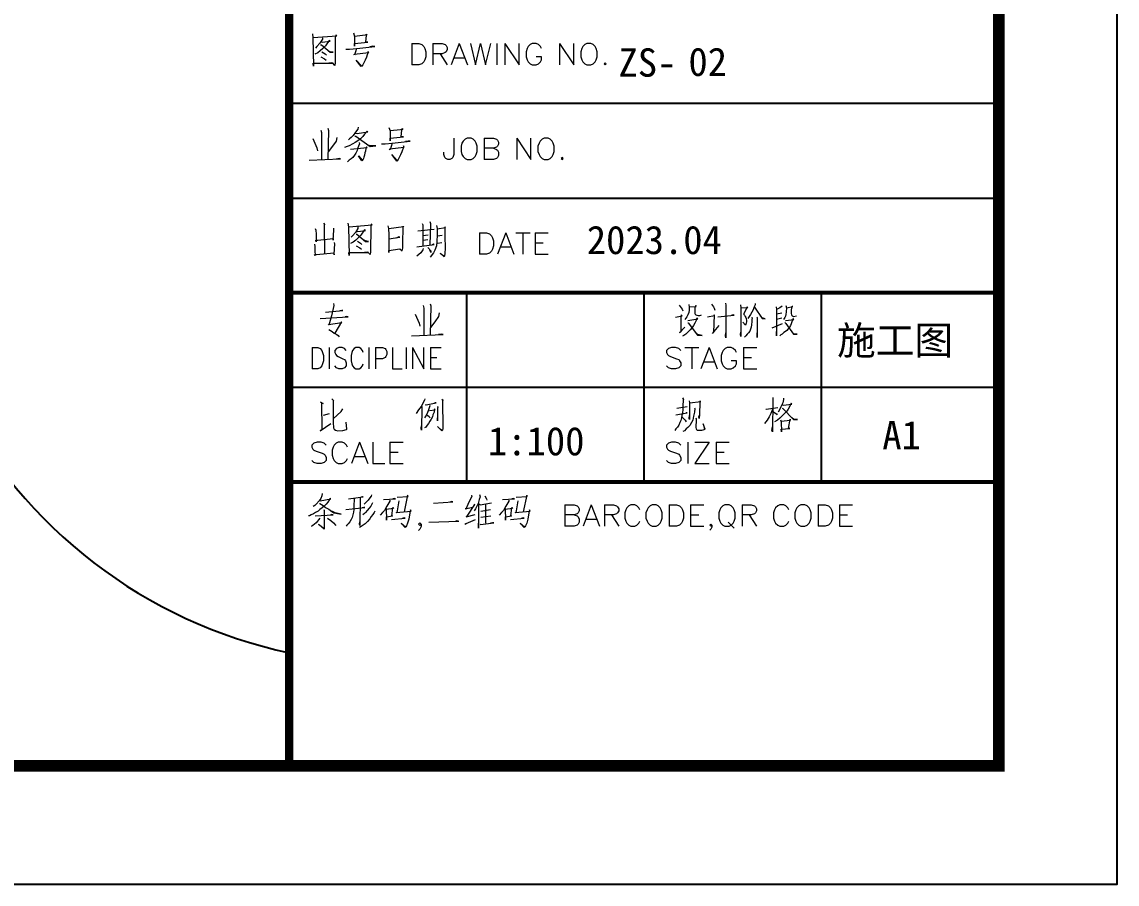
# Model space of a CAD drawing. Extents: x -809667 to 586099, y 3084146 to 3634412.
# Drawn here: x 382870.26 to 382916.57, y 3085571.55 to 3085608 of the extents above; entities that cross this region are included whole.
import ezdxf

# ---------------------------------------------------------------- set-up
doc = ezdxf.new("R2010")
doc.units = 0
doc.header["$LTSCALE"] = 0.5
doc.layers.get('0').update_dxf_attribs({"linetype": 'CONTINUOUS'})
doc.layers.add('PUB_TITLE', color=4, linetype='CONTINUOUS')
doc.layers.add('RD-侧石线', color=5, linetype='CONTINUOUS')
doc.styles.add('-宋体', font='', dxfattribs={"width": 0.6})
doc.styles.get('-宋体').set_extended_font_data('NSimSun')

# ---------------------------------------------------------------- blocks, each defined once
blk = doc.blocks.new('DE')
at = {"layer": 'PUB_TITLE'}
for p, q in [((0, 5600), (-6000, 5600)), ((-6000, 4800), (0, 4800)), ((0, 4000), (-6000, 4000)), ((-4500, 4000), (-4500, 2400)), ((-6000, 3200), (0, 3200))]:
    blk.add_line(p, q, dxfattribs=at)
for points, const_width in [([(-6000, 57400), (-6000, 0)], 70), ([(-6000, 4000), (0, 4000)], 35), ([(-6000, 2400), (0, 2400)], 35)]:
    blk.add_lwpolyline(points, dxfattribs=dict(at, const_width=const_width))
blk.add_lwpolyline([(-6000, 0), (0, 0), (0, 57400), (-6000, 57400)], close=True, dxfattribs=at)
at = {"layer": 'PUB_TITLE', "color": 140, "lineweight": 0}
for points in [[(-5803.5, 6188.9), (-5799.5, 6158.1), (-5794.6, 5915), (-5797, 5940.9), (-5629.3, 5940.9), (-5640.6, 5943.3), (-5664.9, 5940.9)], [(-5797, 6158.1), (-5598.5, 6171.9), (-5605.8, 6179.2), (-5610.7, 6158.1), (-5612.3, 5945), (-5614.7, 5921.5), (-5631.7, 5940.9)], [(-5730.6, 6120), (-5720.9, 6117.6), (-5655.2, 6124.9), (-5662.5, 6132.2), (-5692.5, 6086.8), (-5716.8, 6063.3), (-5737.9, 6044.6), (-5758.9, 6027.6), (-5782.4, 6016.3)], [(-5719.2, 6155.7), (-5719.2, 6143.5), (-5740.3, 6108.7), (-5766.2, 6080.3), (-5777.6, 6068.1)], [(-5456.7, 6195.4), (-5447.8, 6167), (-5447.8, 6084.3), (-5447.8, 6106.2), (-5334.3, 6117.6), (-5353, 6117.6), (-5348.1, 6176.7), (-5345.7, 6186.5), (-5340.8, 6179.2), (-5357.8, 6176.7), (-5447.8, 6167)], [(-5735.4, 6094.1), (-5728.2, 6094.1), (-5655.2, 6032.5), (-5629.3, 6032.5), (-5655.2, 6037.3), (-5666.6, 6042.2)], [(-5723.3, 6034.9), (-5697.4, 6018.7), (-5686, 6006.6)], [(-5520.7, 6058.4), (-5489.9, 6058.4), (-5428.3, 6063.3), (-5277.6, 6080.3), (-5293.8, 6082.7), (-5317.3, 6077.9)], [(-5430.8, 6063.3), (-5447.8, 6006.6), (-5451.8, 6016.3), (-5327, 6030.1), (-5334.3, 6039.8), (-5334.3, 6030.1), (-5348.1, 5990.3), (-5357.8, 5964.4), (-5369.2, 5943.3), (-5378.9, 5926.3), (-5386.2, 5915), (-5391, 5912.6), (-5433.2, 5966.8), (-5388.6, 5916.6)], [(-4964.8, 6106.2), (-4964.8, 5926.3)], [(-4964.8, 6106.2), (-4904.8, 6106.2), (-4878.9, 6097.3), (-4861.9, 6080.3), (-4853, 6063.3), (-4844.9, 6037.3), (-4844.9, 5994.4), (-4853, 5969.3), (-4861.9, 5952.3), (-4878.9, 5934.4), (-4904.8, 5926.3), (-4964.8, 5926.3)], [(-4784.9, 6106.2), (-4784.9, 5926.3)], [(-4784.9, 6106.2), (-4707.9, 6106.2), (-4682, 6097.3), (-4673.1, 6089.2), (-4665, 6072.2), (-4665, 6054.4), (-4673.1, 6037.3), (-4682, 6029.2), (-4707.9, 6020.3), (-4784.9, 6020.3)], [(-4724.9, 6020.3), (-4665, 5926.3)], [(-4562.1, 6106.2), (-4630.9, 5926.3)], [(-4562.1, 6106.2), (-4493.2, 5926.3)], [(-4468, 6106.2), (-4425.1, 5926.3), (-4382.2, 6106.2), (-4339.2, 5926.3), (-4296.3, 6106.2)], [(-4245.2, 6106.2), (-4245.2, 5926.3)], [(-4176.3, 6106.2), (-4176.3, 5926.3)], [(-4176.3, 6106.2), (-4056.4, 5926.3), (-4056.4, 6106.2)], [(-3868.4, 6063.3), (-3876.5, 6080.3), (-3893.5, 6097.3), (-3911.3, 6106.2), (-3945.4, 6106.2), (-3962.4, 6097.3), (-3979.4, 6080.3), (-3988.3, 6063.3), (-3996.4, 6037.3), (-3996.4, 5994.4), (-3988.3, 5969.3), (-3979.4, 5952.3), (-3962.4, 5934.4), (-3945.4, 5926.3), (-3911.3, 5926.3), (-3893.5, 5934.4), (-3876.5, 5952.3), (-3868.4, 5969.3), (-3868.4, 5994.4), (-3911.3, 5994.4)], [(-3714.4, 6106.2), (-3714.4, 5926.3)], [(-3714.4, 6106.2), (-3594.5, 5926.3), (-3594.5, 6106.2)], [(-5733, 5995.2), (-5702.2, 5978.2), (-5688.4, 5966.8)], [(-4605, 5986.3), (-4519.1, 5986.3)], [(-5733, 5374.5), (-5728.2, 5353.4), (-5728.2, 5124.1)], [(-5673.9, 5390.7), (-5669, 5372), (-5673.9, 5126.5)], [(-5417, 5400.4), (-5421, 5381.8), (-5440.5, 5355.8), (-5459.1, 5329.9), (-5475.3, 5312.9), (-5489.9, 5301.5), (-5499.6, 5291.8)], [(-5156.9, 5395.5), (-5147.9, 5367.2), (-5147.9, 5284.5), (-5147.9, 5306.4), (-5034.5, 5317.8), (-5053.1, 5317.8), (-5048.3, 5376.9), (-5045.8, 5386.6), (-5041, 5379.3), (-5058, 5376.9), (-5147.9, 5367.2)], [(-5799.5, 5304), (-5766.2, 5225.4), (-5761.4, 5199.4)], [(-5598.5, 5312.9), (-5603.4, 5282.1), (-5634.2, 5237.5), (-5671.4, 5190.5)], [(-5440.5, 5348.5), (-5425.9, 5346.1), (-5334.3, 5360.7), (-5340.8, 5364.8), (-5362.7, 5338.8), (-5378.9, 5320.2), (-5397.5, 5301.5), (-5419.4, 5284.5), (-5442.9, 5270.8), (-5461.5, 5258.6), (-5492.3, 5242.4), (-5511, 5235.1), (-5532, 5227.8)], [(-5445.3, 5322.6), (-5438, 5322.6), (-5314.9, 5235.1), (-5267.9, 5242.4), (-5314.9, 5240), (-5331.9, 5247.3)], [(-5220.9, 5258.6), (-5190.1, 5258.6), (-5128.5, 5263.5), (-4977.8, 5279.7), (-4994, 5282.1), (-5017.5, 5278)], [(-4607.4, 5306.4), (-4607.4, 5169.5), (-4616.3, 5143.5), (-4624.4, 5134.6), (-4642.3, 5126.5), (-4659.3, 5126.5), (-4676.3, 5134.6), (-4684.4, 5143.5), (-4693.3, 5169.5), (-4693.3, 5186.5)], [(-4350.5, 5306.4), (-4350.5, 5126.5)], [(-4350.5, 5306.4), (-4273.6, 5306.4), (-4247.6, 5297.5), (-4239.5, 5289.4), (-4230.6, 5271.6), (-4230.6, 5254.5), (-4239.5, 5237.5), (-4247.6, 5229.4), (-4273.6, 5220.5), (-4350.5, 5220.5)], [(-4076.6, 5306.4), (-4076.6, 5126.5)], [(-4076.6, 5306.4), (-3956.7, 5126.5), (-3956.7, 5306.4)], [(-5409.7, 5268.3), (-5407.3, 5256.2), (-5409.7, 5251.3), (-5419.4, 5223.8), (-5425.9, 5201.9), (-5438, 5178.4), (-5447.8, 5162.2), (-5461.5, 5142.7), (-5475.3, 5131.4), (-5492.3, 5119.2), (-5508.5, 5105.4)], [(-5482.6, 5214), (-5340.8, 5227.8), (-5348.1, 5232.7), (-5353, 5221.3), (-5355.4, 5197), (-5360.3, 5180.8), (-5365.1, 5162.2), (-5369.2, 5145.1), (-5371.6, 5133.8), (-5376.5, 5124.1), (-5381.3, 5116.8), (-5386.2, 5114.4), (-5414.5, 5157.3), (-5383.8, 5121.6), (-5376.5, 5126.5)], [(-5130.9, 5263.5), (-5147.9, 5206.7), (-5152, 5216.5), (-5027.2, 5230.2), (-5034.5, 5240), (-5034.5, 5230.2), (-5048.3, 5190.5), (-5058, 5164.6), (-5069.3, 5142.7), (-5079.1, 5126.5), (-5086.4, 5114.4), (-5091.2, 5112.7), (-5133.4, 5167), (-5088.8, 5116.8)], [(-4273.6, 5220.5), (-4247.6, 5211.6), (-4239.5, 5203.5), (-4230.6, 5186.5), (-4230.6, 5160.5), (-4239.5, 5143.5), (-4247.6, 5134.6), (-4273.6, 5126.5), (-4350.5, 5126.5)], [(-5831.9, 5119.2), (-5565.3, 5131.4), (-5577.4, 5133.8), (-5603.4, 5128.9)], [(-5780, 4541.4), (-5775.2, 4527.7), (-5771.1, 4494.4), (-5771.1, 4461.2), (-5772.7, 4430.4), (-5775.2, 4442.6), (-5758.9, 4445), (-5629.3, 4458.8), (-5629.3, 4445), (-5624.4, 4527.7), (-5624.4, 4546.3)], [(-5709.5, 4588.4), (-5699.8, 4574.7), (-5704.7, 4579.5), (-5702.2, 4329.1)], [(-5503.7, 4588.4), (-5499.6, 4557.6), (-5494.8, 4314.5), (-5497.2, 4340.5), (-5329.5, 4340.5), (-5340.8, 4342.9), (-5365.1, 4340.5)], [(-5497.2, 4557.6), (-5298.7, 4572.2), (-5306, 4579.5), (-5310.8, 4557.6), (-5312.4, 4345.3), (-5314.9, 4321.8), (-5331.9, 4340.5)], [(-5419.4, 4556), (-5419.4, 4543.9), (-5440.5, 4508.2), (-5466.4, 4479.8), (-5477.8, 4468.5)], [(-5166.6, 4564.9), (-5161.7, 4541.4), (-5159.3, 4489.6), (-5156.9, 4435.3), (-5156.9, 4428), (-5156.9, 4390.7), (-5156.9, 4340.5), (-5156.9, 4357.5), (-5065.3, 4371.3), (-5045.8, 4355), (-5041, 4376.1), (-5041, 4404.5), (-5039.4, 4458.8), (-5036.9, 4515.5), (-5036.9, 4562.5), (-5034.5, 4556), (-5159.3, 4539)], [(-4876.5, 4586), (-4871.6, 4572.2), (-4871.6, 4394.8)], [(-4810, 4600.6), (-4805.2, 4586), (-4812.5, 4402)], [(-4755.7, 4567.4), (-4748.4, 4541.4), (-4748.4, 4489.6), (-4750.9, 4432.8), (-4755.7, 4397.2), (-4767.9, 4359.9), (-4781.7, 4336.4), (-4807.6, 4300.8)], [(-4748.4, 4539), (-4677.9, 4551.2), (-4685.2, 4557.6), (-4685.2, 4484.7), (-4685.2, 4479.8), (-4682.8, 4373.7), (-4685.2, 4334), (-4687.7, 4309.7), (-4689.3, 4303.2), (-4724.9, 4334), (-4691.7, 4312.1)], [(-5430.8, 4520.4), (-5421, 4517.9), (-5355.4, 4525.2), (-5362.7, 4531.7), (-5393.5, 4487.1), (-5417, 4463.6), (-5438, 4445), (-5459.1, 4428), (-5482.6, 4416.6)], [(-5435.6, 4494.4), (-5428.3, 4494.4), (-5355.4, 4432.8), (-5329.5, 4432.8), (-5355.4, 4437.7), (-5366.7, 4442.6)], [(-5156.9, 4453.9), (-5065.3, 4468.5), (-5074.2, 4470.9), (-5095.3, 4461.2)], [(-4913.7, 4522.8), (-4774.4, 4536.6)], [(-4869.2, 4482.3), (-4826.2, 4489.6)], [(-4866.7, 4442.6), (-4828.7, 4449)], [(-4746, 4479.8), (-4706.3, 4487.1)], [(-4392.7, 4506.6), (-4392.7, 4326.7)], [(-4392.7, 4506.6), (-4332.7, 4506.6), (-4306.8, 4497.7), (-4289.8, 4480.7), (-4280.9, 4463.6), (-4272.8, 4437.7), (-4272.8, 4394.8), (-4280.9, 4368.8), (-4289.8, 4351.8), (-4306.8, 4334.8), (-4332.7, 4326.7), (-4392.7, 4326.7)], [(-4169.8, 4506.6), (-4237.9, 4326.7)], [(-4169.8, 4506.6), (-4101, 4326.7)], [(-4083.9, 4506.6), (-3964, 4506.6)], [(-4024, 4506.6), (-4024, 4326.7)], [(-3921.1, 4506.6), (-3921.1, 4326.7)], [(-3921.1, 4506.6), (-3810, 4506.6)], [(-5787.3, 4409.3), (-5782.4, 4390.7), (-5782.4, 4352.6), (-5780, 4314.5), (-5787.3, 4321.8), (-5768.7, 4321.8), (-5622, 4336.4), (-5619.6, 4319.4), (-5617.1, 4373.7), (-5614.7, 4409.3), (-5617.1, 4423.1)], [(-5433.2, 4394.8), (-5402.4, 4378.5), (-5388.6, 4366.4)], [(-5423.5, 4435.3), (-5397.5, 4419.1), (-5386.2, 4406.9)], [(-4921, 4388.3), (-4774.4, 4406.9), (-4781.7, 4409.3), (-4791.4, 4402)], [(-4866.7, 4373.7), (-4869.2, 4362.3), (-4887.8, 4338), (-4904.8, 4321.8), (-4921, 4309.7)], [(-4828.7, 4381), (-4802.7, 4352.6), (-4802.7, 4340.5), (-4812.5, 4362.3)], [(-4750.9, 4419.1), (-4746, 4419.1), (-4708.7, 4425.5)], [(-4212.8, 4386.7), (-4126.9, 4386.7)], [(-3921.1, 4420.7), (-3853, 4420.7)], [(-3921.1, 4326.7), (-3810, 4326.7)], [(-5626.9, 3909.4), (-5624.4, 3890.7), (-5643.1, 3803.2), (-5664.1, 3725.4), (-5669, 3730.3), (-5555.5, 3746.5), (-5558, 3753.8), (-5614.7, 3659)], [(-4867.6, 3890.7), (-4862.7, 3869.6), (-4862.7, 3640.3)], [(-4808.4, 3906.9), (-4803.5, 3888.3), (-4808.4, 3642.7)], [(-2703.1, 3894), (-2678, 3860.7), (-2673.1, 3846.1)], [(-2620.4, 3898.8), (-2618, 3876.9), (-2618, 3853.4), (-2622.1, 3832.4), (-2628.5, 3811.3), (-2637.5, 3796.7), (-2645.6, 3785.4), (-2656.1, 3773.2)], [(-2616.4, 3879.4), (-2558.8, 3884.2), (-2562.9, 3891.5), (-2569.4, 3872.1), (-2569.4, 3855.9), (-2569.4, 3842.1), (-2569.4, 3825.1), (-2567, 3817.8), (-2562.9, 3811.3), (-2554, 3808.9), (-2543.5, 3806.4), (-2528.9, 3806.4), (-2520.8, 3808.9), (-2514.3, 3813.7)], [(-2430.8, 3902.9), (-2413.8, 3879.4), (-2405.7, 3868), (-2401.6, 3853.4)], [(-2310.1, 3910.2), (-2307.6, 3894), (-2307.6, 3617.6), (-2310.1, 3636.3), (-2307.6, 3659.8)], [(-2184.5, 3896.4), (-2180.4, 3870.5), (-2180.4, 3629), (-2184.5, 3646), (-2182.8, 3667.1)], [(-2061.3, 3907.7), (-2061.3, 3896.4), (-2067.8, 3879.4), (-2078.3, 3855.9), (-2088.8, 3834.8), (-2099.4, 3816.2), (-2110.7, 3799.1), (-2122.9, 3782.9)], [(-1800.4, 3891.5), (-1796.3, 3870.5), (-1797.9, 3837.2), (-1800.4, 3816.2), (-1804.4, 3801.6), (-1808.5, 3789.4), (-1814.9, 3782.9), (-1821.4, 3773.2)], [(-5737.9, 3782.1), (-5501.3, 3795.9), (-5513.4, 3798.3), (-5527.2, 3795.9)], [(-5694.9, 3834), (-5546.6, 3850.2), (-5555.5, 3850.2), (-5572.6, 3846.1)], [(-4934, 3819.4), (-4900.8, 3741.6), (-4895.9, 3715.7)], [(-4733, 3829.1), (-4737.9, 3798.3), (-4768.7, 3753.8), (-4806, 3706.8)], [(-2734.7, 3794.3), (-2678, 3804), (-2686.1, 3813.7), (-2688.5, 3794.3), (-2690.1, 3669.5), (-2700.7, 3659.8), (-2656.1, 3709.2)], [(-2463.2, 3796.7), (-2403.3, 3806.4), (-2408.1, 3811.3), (-2412.2, 3664.6), (-2420.3, 3654.9), (-2363.6, 3721.3)], [(-2375.7, 3796.7), (-2237.9, 3808.9), (-2246.1, 3811.3), (-2263.1, 3806.4)], [(-2178, 3870.5), (-2121.3, 3874.5), (-2127.7, 3879.4), (-2155.3, 3820.2), (-2155.3, 3816.2), (-2150.4, 3808.9), (-2144.8, 3799.1), (-2139.9, 3789.4), (-2135.8, 3780.5), (-2133.4, 3765.9), (-2133.4, 3754.6), (-2135.8, 3742.4), (-2138.3, 3732.7), (-2142.3, 3726.2), (-2165.8, 3749.7)], [(-2066.2, 3876.9), (-2002.1, 3782.9), (-1976.2, 3778.1), (-2002.1, 3787.8), (-2016.7, 3804)], [(-1883, 3879.4), (-1880.6, 3858.3), (-1880.6, 3633.8), (-1880.6, 3652.5), (-1880.6, 3671.9)], [(-1832, 3886.7), (-1853, 3870.5), (-1879, 3858.3)], [(-1879, 3820.2), (-1834.4, 3829.9)], [(-1796.3, 3872.1), (-1742.8, 3881.8), (-1746.9, 3884.2), (-1753.4, 3870.5), (-1755.8, 3851), (-1755.8, 3825.1), (-1753.4, 3813.7), (-1750.9, 3806.4), (-1745.3, 3804), (-1736.3, 3799.1), (-1711.2, 3804)], [(-2628.5, 3765.9), (-2545.9, 3778.1), (-2552.4, 3785.4), (-2560.5, 3765.9), (-2571, 3742.4), (-2582.3, 3723.8), (-2592.9, 3706.8), (-2609.9, 3685.7), (-2628.5, 3667.1), (-2648, 3650), (-2662.6, 3638.7), (-2675.5, 3631.4)], [(-2631, 3744.8), (-2626.9, 3744.8), (-2548.3, 3641.1), (-2507.8, 3638.7), (-2548.3, 3646), (-2558.8, 3654.9)], [(-2088.8, 3794.3), (-2084.8, 3780.5), (-2088.8, 3775.6), (-2088.8, 3757), (-2091.3, 3728.6), (-2095.3, 3709.2), (-2099.4, 3690.6), (-2105.9, 3674.3), (-2116.4, 3659.8), (-2127.7, 3648.4), (-2138.3, 3636.3), (-2150.4, 3624.1)], [(-2046.7, 3796.7), (-2042.7, 3789.4), (-2044.3, 3787.8), (-2042.7, 3620.1), (-2044.3, 3638.7), (-2042.7, 3659.8)], [(-1917, 3702.7), (-1829.5, 3740)], [(-1834.4, 3785.4), (-1879, 3773.2)], [(-1804.4, 3765.9), (-1802, 3765.9), (-1734.7, 3773.2), (-1738.8, 3780.5), (-1749.3, 3754.6), (-1755.8, 3737.6), (-1762.3, 3723.8), (-1770.4, 3709.2), (-1780.9, 3695.4), (-1793.9, 3680.8), (-1804.4, 3671.9), (-1817.4, 3662.2), (-1832, 3650), (-1842.5, 3643.6), (-1853, 3636.3)], [(-1808.5, 3747.3), (-1802, 3740), (-1736.3, 3650), (-1704.7, 3650), (-1734.7, 3652.5), (-1745.3, 3662.2)], [(-5666.6, 3689.7), (-5638.2, 3671.1), (-5619.6, 3659), (-5598.5, 3647.6), (-5586.3, 3637.9), (-5579, 3625.7)], [(-4966.4, 3635.5), (-4699.8, 3647.6), (-4712, 3650), (-4737.9, 3645.2)], [(-5806.8, 3536.6), (-5806.8, 3356.7)], [(-5806.8, 3536.6), (-5758.1, 3536.6), (-5737.9, 3527.7), (-5724.1, 3510.7), (-5717.6, 3493.6), (-5710.3, 3467.7), (-5710.3, 3424.8), (-5717.6, 3398.8), (-5724.1, 3381.8), (-5737.9, 3364.8), (-5758.1, 3356.7), (-5806.8, 3356.7)], [(-5662.5, 3536.6), (-5662.5, 3356.7)], [(-5518.3, 3510.7), (-5532, 3527.7), (-5553.1, 3536.6), (-5580.7, 3536.6), (-5600.9, 3527.7), (-5614.7, 3510.7), (-5614.7, 3493.6), (-5607.4, 3476.6), (-5600.9, 3467.7), (-5587.2, 3459.6), (-5545.8, 3441.8), (-5532, 3433.7), (-5525.6, 3424.8), (-5518.3, 3407.7), (-5518.3, 3381.8), (-5532, 3364.8), (-5553.1, 3356.7), (-5580.7, 3356.7), (-5600.9, 3364.8), (-5614.7, 3381.8)], [(-5374.8, 3493.6), (-5381.3, 3510.7), (-5395.1, 3527.7), (-5408.9, 3536.6), (-5436.4, 3536.6), (-5450.2, 3527.7), (-5464, 3510.7), (-5470.5, 3493.6), (-5477.8, 3467.7), (-5477.8, 3424.8), (-5470.5, 3398.8), (-5464, 3381.8), (-5450.2, 3364.8), (-5436.4, 3356.7), (-5408.9, 3356.7), (-5395.1, 3364.8), (-5381.3, 3381.8), (-5374.8, 3398.8)], [(-5327, 3536.6), (-5327, 3356.7)], [(-5271.9, 3536.6), (-5271.9, 3356.7)], [(-5271.9, 3536.6), (-5210.3, 3536.6), (-5190.1, 3527.7), (-5182.8, 3519.6), (-5176.3, 3501.7), (-5176.3, 3476.6), (-5182.8, 3459.6), (-5190.1, 3450.7), (-5210.3, 3441.8), (-5271.9, 3441.8)], [(-5127.7, 3536.6), (-5127.7, 3356.7), (-5045.8, 3356.7)], [(-5011.8, 3536.6), (-5011.8, 3356.7)], [(-4956.7, 3536.6), (-4956.7, 3356.7)], [(-4956.7, 3536.6), (-4861.1, 3356.7), (-4861.1, 3536.6)], [(-4806, 3536.6), (-4806, 3356.7)], [(-4806, 3536.6), (-4716.8, 3536.6)], [(-2690.1, 3510.7), (-2707.1, 3527.7), (-2733.1, 3536.6), (-2767.1, 3536.6), (-2793, 3527.7), (-2810.1, 3510.7), (-2810.1, 3493.6), (-2802, 3476.6), (-2793, 3467.7), (-2776, 3459.6), (-2725, 3441.8), (-2707.1, 3433.7), (-2699, 3424.8), (-2690.1, 3407.7), (-2690.1, 3381.8), (-2707.1, 3364.8), (-2733.1, 3356.7), (-2767.1, 3356.7), (-2793, 3364.8), (-2810.1, 3381.8)], [(-2656.1, 3536.6), (-2536.2, 3536.6)], [(-2596.1, 3536.6), (-2596.1, 3356.7)], [(-2450.3, 3536.6), (-2519.1, 3356.7)], [(-2450.3, 3536.6), (-2382.2, 3356.7)], [(-2219.3, 3493.6), (-2227.4, 3510.7), (-2245.2, 3527.7), (-2262.3, 3536.6), (-2296.3, 3536.6), (-2313.3, 3527.7), (-2330.3, 3510.7), (-2339.2, 3493.6), (-2347.3, 3467.7), (-2347.3, 3424.8), (-2339.2, 3398.8), (-2330.3, 3381.8), (-2313.3, 3364.8), (-2296.3, 3356.7), (-2262.3, 3356.7), (-2245.2, 3364.8), (-2227.4, 3381.8), (-2219.3, 3398.8), (-2219.3, 3424.8), (-2262.3, 3424.8)], [(-2159.3, 3536.6), (-2159.3, 3356.7)], [(-2159.3, 3536.6), (-2047.5, 3536.6)], [(-4806, 3450.7), (-4750.9, 3450.7)], [(-2159.3, 3450.7), (-2090.5, 3450.7)], [(-4806, 3356.7), (-4716.8, 3356.7)], [(-2493.2, 3416.7), (-2407.3, 3416.7)], [(-2159.3, 3356.7), (-2047.5, 3356.7)], [(-5737.9, 3076.3), (-5713.6, 3062.5), (-5728.2, 3067.4), (-5723.3, 2840.5), (-5737.9, 2830.8), (-5647.9, 2894.8)], [(-5640.6, 3102.2), (-5622, 3086), (-5629.3, 3090.9), (-5629.3, 3041.5), (-5629.3, 2991.2), (-5629.3, 2946.6), (-5629.3, 2913.4), (-5629.3, 2911), (-5629.3, 2902.1), (-5626.9, 2856.7), (-5619.6, 2845.4), (-5609.8, 2838.1), (-5588.8, 2833.2), (-5546.6, 2835.6), (-5515.8, 2842.9), (-5513.4, 2845.4), (-5518.3, 2906.1)], [(-4853.8, 3102.2), (-4855.4, 3090.9), (-4883.8, 3039), (-4908.1, 3008.2), (-4926.7, 2979.9)], [(-4851.3, 3055.2), (-4846.5, 3052.8), (-4841.6, 3052.8), (-4759, 3067.4), (-4766.3, 3067.4), (-4777.6, 3062.5)], [(-4709.5, 3099.8), (-4699.8, 3090.9), (-4704.7, 3088.5), (-4702.2, 2854.3), (-4702.2, 2851.8), (-4704.7, 2838.1), (-4709.5, 2833.2), (-4746.8, 2868.9), (-4709.5, 2835.6), (-4704.7, 2845.4)], [(-2675.5, 3112), (-2666.6, 3097.4), (-2669.1, 3090.9), (-2671.5, 3043.1), (-2673.1, 3010.7), (-2675.5, 2986.4), (-2680.4, 2962.9), (-2682.8, 2941.8), (-2690.1, 2920.7), (-2697.4, 2902.1), (-2706.3, 2880.2), (-2716.1, 2864), (-2729.8, 2849.4), (-2739.6, 2835.6)], [(-2617.2, 3086), (-2614.8, 3069), (-2614.8, 2951.5), (-2614.8, 2928), (-2617.2, 2936.9), (-2614.8, 2960.4)], [(-2612.3, 3067.4), (-2520, 3078.7), (-2527.2, 3083.6), (-2527.2, 3071.4), (-2532.1, 2972.6), (-2534.5, 2936.9), (-2536.2, 2949.1), (-2534.5, 2960.4)], [(-1912.2, 3114.4), (-1909.8, 3099.8), (-1914.6, 2823.5), (-1919.5, 2835.6), (-1914.6, 2866.4)], [(-1829.5, 3052.8), (-1822.2, 3047.9), (-1751.7, 3057.7), (-1756.6, 3065), (-1767.9, 3041.5), (-1780.1, 3014.7), (-1793.9, 2998.5), (-1806, 2984.7), (-1819.8, 2970.1), (-1839.3, 2951.5), (-1853, 2939.4), (-1871.7, 2923.1), (-1896, 2908.6)], [(-1819.8, 3109.5), (-1819.8, 3095.8), (-1827.1, 3067.4), (-1843.3, 3034.2), (-1855.5, 3008.2), (-1865.2, 2991.2)], [(-5711.1, 2965.3), (-5659.3, 2979.9)], [(-5629.3, 2934.5), (-5560.4, 2996.1), (-5548.3, 3017.1)], [(-4879.7, 3039), (-4882.1, 2838.1), (-4883.8, 2851.8), (-4883.8, 2854.3), (-4882.1, 2875.3)], [(-4813.3, 3047.9), (-4810.8, 3043.1), (-4823, 3010.7), (-4834.3, 2979.9), (-4846.5, 2958.8), (-4855.4, 2941.8)], [(-4813.3, 3003.4), (-4766.3, 3010.7), (-4771.1, 3017.1), (-4775.2, 2991.2), (-4784.9, 2967.7), (-4789.8, 2949.1), (-4799.5, 2930.4), (-4810.8, 2913.4), (-4823, 2894.8), (-4834.3, 2880.2), (-4846.5, 2864), (-4855.4, 2856.7)], [(-4836.8, 2967.7), (-4815.7, 2953.9), (-4810.8, 2941.8)], [(-4745.2, 3036.6), (-4740.3, 3031.7), (-4745.2, 3029.3), (-4745.2, 2915.9), (-4746.8, 2928), (-4745.2, 2941.8)], [(-2729.8, 2967.7), (-2635.8, 2984.7), (-2643.1, 2984.7), (-2644.7, 2982.3)], [(-2723.4, 3024.4), (-2635.8, 3039)], [(-2574.2, 3026.9), (-2569.4, 3019.6), (-2574.2, 2991.2), (-2581.5, 2956.4), (-2588.8, 2923.1), (-2597.7, 2902.1), (-2612.3, 2877.8), (-2628.5, 2859.1), (-2643.1, 2847.8), (-2659.3, 2833.2), (-2671.5, 2825.9)], [(-1912.2, 3019.6), (-1928.4, 2979.9), (-1943, 2951.5), (-1959.2, 2923.1), (-1980.3, 2894.8)], [(-1971.3, 3014.7), (-1966.5, 3014.7), (-1867.6, 3029.3)], [(-1912.2, 2996.1), (-1879, 2975), (-1874.1, 2967.7)], [(-1832, 3024.4), (-1827.1, 3022), (-1737.1, 2928), (-1702.3, 2928), (-1737.1, 2930.4), (-1749.3, 2941.8)], [(-2680.4, 2949.1), (-2652, 2923.1), (-2643.1, 2908.6)], [(-2562.9, 2941.8), (-2558, 2932.1), (-2560.5, 2925.6), (-2562.9, 2859.1), (-2560.5, 2849.4), (-2555.6, 2842.9), (-2550.7, 2838.1), (-2541, 2838.1), (-2510.2, 2838.1), (-2498.9, 2840.5), (-2484.3, 2845.4), (-2498.9, 2889.9), (-2489.2, 2842.9)], [(-1845.7, 2925.6), (-1841.7, 2908.6), (-1836.8, 2823.5), (-1839.3, 2845.4), (-1767.9, 2851.8), (-1777.7, 2851.8), (-1765.5, 2930.4), (-1763.1, 2920.7), (-1841.7, 2911)], [(-5688.4, 2710.8), (-5705.5, 2727.9), (-5731.4, 2736.8), (-5765.4, 2736.8), (-5791.4, 2727.9), (-5808.4, 2710.8), (-5808.4, 2693.8), (-5799.5, 2676.8), (-5791.4, 2667.9), (-5773.5, 2659), (-5722.5, 2642), (-5705.5, 2633.9), (-5696.6, 2624.9), (-5688.4, 2607.9), (-5688.4, 2582), (-5705.5, 2565), (-5731.4, 2556.1), (-5765.4, 2556.1), (-5791.4, 2565), (-5808.4, 2582)], [(-5508.5, 2693.8), (-5516.7, 2710.8), (-5533.7, 2727.9), (-5551.5, 2736.8), (-5585.5, 2736.8), (-5602.5, 2727.9), (-5619.6, 2710.8), (-5628.5, 2693.8), (-5636.6, 2667.9), (-5636.6, 2624.9), (-5628.5, 2599), (-5619.6, 2582), (-5602.5, 2565), (-5585.5, 2556.1), (-5551.5, 2556.1), (-5533.7, 2565), (-5516.7, 2582), (-5508.5, 2599)], [(-5405.6, 2736.8), (-5473.7, 2556.1)], [(-5405.6, 2736.8), (-5336.8, 2556.1)], [(-5294.6, 2736.8), (-5294.6, 2556.1), (-5191.7, 2556.1)], [(-5148.7, 2736.8), (-5148.7, 2556.1)], [(-5148.7, 2736.8), (-5036.9, 2736.8)], [(-2690.1, 2710.8), (-2707.1, 2727.9), (-2733.1, 2736.8), (-2767.1, 2736.8), (-2793, 2727.9), (-2810.1, 2710.8), (-2810.1, 2693.8), (-2802, 2676.8), (-2793, 2667.9), (-2776, 2659), (-2725, 2642), (-2707.1, 2633.9), (-2699, 2624.9), (-2690.1, 2607.9), (-2690.1, 2582), (-2707.1, 2565), (-2733.1, 2556.1), (-2767.1, 2556.1), (-2793, 2565), (-2810.1, 2582)], [(-2630.2, 2736.8), (-2630.2, 2556.1)], [(-2450.3, 2736.8), (-2570.2, 2556.1)], [(-2570.2, 2736.8), (-2450.3, 2736.8)], [(-2390.3, 2736.8), (-2390.3, 2556.1)], [(-2390.3, 2736.8), (-2279.3, 2736.8)], [(-5448.6, 2616), (-5362.7, 2616)], [(-5148.7, 2650.9), (-5079.9, 2650.9)], [(-2390.3, 2650.9), (-2322.2, 2650.9)], [(-5148.7, 2556.1), (-5036.9, 2556.1)], [(-2570.2, 2556.1), (-2450.3, 2556.1)], [(-2390.3, 2556.1), (-2279.3, 2556.1)], [(-5737.9, 2239.2), (-5647.9, 2256.2), (-5655.2, 2260.3), (-5660.1, 2251.4), (-5673.9, 2227.9), (-5688.4, 2210.8), (-5704.7, 2194.6), (-5720.9, 2180.1), (-5740.3, 2166.3), (-5756.5, 2154.1), (-5777.6, 2140.3), (-5794.6, 2130.6), (-5815.7, 2120.9), (-5829.4, 2114.4), (-5836.7, 2112)], [(-5720.9, 2300.8), (-5723.3, 2283.8), (-5733, 2260.3), (-5746.8, 2241.6), (-5771.1, 2213.3), (-5784.9, 2201.1), (-5797, 2192.2)], [(-5451.8, 2260.3), (-5454.3, 2192.2), (-5454.3, 2166.3), (-5456.7, 2145.2), (-5461.5, 2120.9), (-5468.8, 2099.8), (-5477.8, 2081.2), (-5487.5, 2062.5), (-5502.1, 2045.5), (-5513.4, 2034.2), (-5518.3, 2026.9)], [(-5499.6, 2257.8), (-5374, 2274.9), (-5381.3, 2274.9), (-5395.1, 2270)], [(-5400, 2267.6), (-5402.4, 2031.8), (-5404.8, 2043.1), (-5402.4, 2062.5)], [(-5296.2, 2223), (-5301.1, 2210.8), (-5310.8, 2194.6), (-5324.6, 2177.6), (-5340.8, 2159), (-5355.4, 2142.8), (-5365.1, 2133), (-5378.9, 2120.9)], [(-5303.5, 2291.1), (-5306, 2279.7), (-5317.3, 2265.1), (-5331.9, 2246.5), (-5345.7, 2231.9), (-5357.8, 2220.6), (-5366.7, 2210.8)], [(-5149.6, 2246.5), (-5149.6, 2236.8), (-5173.9, 2194.6), (-5194.9, 2159), (-5211.1, 2140.3), (-5230.6, 2118.5)], [(-5203.9, 2251.4), (-5102.6, 2257.8), (-5109.9, 2260.3), (-5123.6, 2256.2)], [(-5074.2, 2239.2), (-5091.2, 2137.9), (-5095.3, 2142.8), (-4970.5, 2154.1), (-4975.3, 2163.8), (-4980.2, 2137.9), (-4989.1, 2086), (-4998.8, 2050.4), (-5008.6, 2029.3), (-5015, 2019.6), (-5019.9, 2014.7), (-5053.1, 2052.8), (-5017.5, 2019.6)], [(-5086.4, 2270), (-4994, 2277.3), (-4998.8, 2288.6), (-5027.2, 2146.8)], [(-4780.8, 2220.6), (-4615.5, 2231.9), (-4627.7, 2234.3), (-4641.5, 2229.5)], [(-4459.9, 2288.6), (-4457.5, 2277.3), (-4483.4, 2223), (-4504.5, 2175.2), (-4511.8, 2172.8), (-4447.8, 2187.3)], [(-4391.1, 2293.5), (-4384.6, 2274.9), (-4393.5, 2251.4), (-4403.2, 2218.1), (-4414.6, 2194.6), (-4424.3, 2172.8), (-4436.4, 2156.6)], [(-4391.1, 2210.8), (-4384.6, 2206), (-4289.8, 2223)], [(-4346.5, 2283.8), (-4332.7, 2257.8), (-4330.3, 2246.5)], [(-4143.1, 2246.5), (-4143.1, 2236.8), (-4167.4, 2194.6), (-4188.5, 2159), (-4204.7, 2140.3), (-4224.1, 2118.5)], [(-4197.4, 2251.4), (-4096.1, 2257.8), (-4103.4, 2260.3), (-4117.2, 2256.2)], [(-4067.7, 2239.2), (-4084.8, 2137.9), (-4088.8, 2142.8), (-3964, 2154.1), (-3968.9, 2163.8), (-3973.7, 2137.9), (-3982.6, 2086), (-3992.4, 2050.4), (-4002.1, 2029.3), (-4008.6, 2019.6), (-4013.4, 2014.7), (-4046.7, 2052.8), (-4011, 2019.6)], [(-4079.9, 2270), (-3987.5, 2277.3), (-3992.4, 2288.6), (-4020.7, 2146.8)], [(-5704.7, 2159), (-5704.7, 2001), (-5751.7, 2043.1), (-5704.7, 2007.4)], [(-5745.2, 2218.1), (-5740.3, 2218.1), (-5714.4, 2201.1), (-5692.5, 2184.9), (-5666.6, 2168.7), (-5640.6, 2149.3), (-5622, 2137.9), (-5560.4, 2128.2), (-5610.7, 2137.9), (-5640.6, 2151.7)], [(-5707.1, 2166.3), (-5704.7, 2159)], [(-5520.7, 2166.3), (-5360.3, 2182.5), (-5369.2, 2184.9), (-5383.8, 2180.1)], [(-5277.6, 2151.7), (-5282.5, 2142.8), (-5293.8, 2123.3), (-5306, 2107.1), (-5319.7, 2088.5), (-5339.2, 2066.6), (-5357.8, 2045.5), (-5374, 2034.2), (-5391, 2022), (-5404.8, 2014.7)], [(-5180.4, 2175.2), (-5177.9, 2076.3), (-5177.9, 2104.7), (-5126.1, 2112), (-5133.4, 2109.5), (-5123.6, 2182.5), (-5119.6, 2175.2), (-5180.4, 2166.3)], [(-4436.4, 2215.7), (-4434, 2208.4), (-4499.7, 2109.5), (-4504.5, 2104.7), (-4429.2, 2125.8)], [(-4400.8, 2220.6), (-4398.4, 2048), (-4398.4, 2009.9), (-4400.8, 2026.9), (-4398.4, 2052.8)], [(-4379.7, 2154.1), (-4297.1, 2166.3)], [(-4341.6, 2208.4), (-4341.6, 2050.4)], [(-4173.9, 2175.2), (-4171.5, 2076.3), (-4171.5, 2104.7), (-4119.6, 2112), (-4126.9, 2109.5), (-4117.2, 2182.5), (-4113.1, 2175.2), (-4173.9, 2166.3)], [(-3669, 2206.8), (-3669, 2026.1)], [(-3669, 2206.8), (-3592.1, 2206.8), (-3566.1, 2197.9), (-3557.2, 2189), (-3549.1, 2171.9), (-3549.1, 2154.9), (-3557.2, 2137.9), (-3566.1, 2129), (-3592.1, 2120.9), (-3669, 2120.9)], [(-3446.2, 2206.8), (-3514.3, 2026.1)], [(-3446.2, 2206.8), (-3377.3, 2026.1)], [(-3334.4, 2206.8), (-3334.4, 2026.1)], [(-3334.4, 2206.8), (-3257.4, 2206.8), (-3232.3, 2197.9), (-3223.3, 2189), (-3214.4, 2171.9), (-3214.4, 2154.9), (-3223.3, 2137.9), (-3232.3, 2129), (-3257.4, 2120.9), (-3334.4, 2120.9)], [(-3034.5, 2163.8), (-3043.4, 2180.9), (-3060.5, 2197.9), (-3077.5, 2206.8), (-3112.3, 2206.8), (-3129.3, 2197.9), (-3146.4, 2180.9), (-3154.5, 2163.8), (-3163.4, 2137.9), (-3163.4, 2095), (-3154.5, 2069), (-3146.4, 2052), (-3129.3, 2035), (-3112.3, 2026.1), (-3077.5, 2026.1), (-3060.5, 2035), (-3043.4, 2052), (-3034.5, 2069)], [(-2786.6, 2206.8), (-2786.6, 2026.1)], [(-2786.6, 2206.8), (-2726.6, 2206.8), (-2700.7, 2197.9), (-2683.6, 2180.9), (-2675.5, 2163.8), (-2666.6, 2137.9), (-2666.6, 2095), (-2675.5, 2069), (-2683.6, 2052), (-2700.7, 2035), (-2726.6, 2026.1), (-2786.6, 2026.1)], [(-2606.7, 2206.8), (-2606.7, 2026.1)], [(-2606.7, 2206.8), (-2495.6, 2206.8)], [(-2169.9, 2206.8), (-2169.9, 2026.1)], [(-2169.9, 2206.8), (-2092.9, 2206.8), (-2067, 2197.9), (-2058, 2189), (-2049.9, 2171.9), (-2049.9, 2154.9), (-2058, 2137.9), (-2067, 2129), (-2092.9, 2120.9), (-2169.9, 2120.9)], [(-1776, 2163.8), (-1784.1, 2180.9), (-1801.2, 2197.9), (-1819, 2206.8), (-1853, 2206.8), (-1870, 2197.9), (-1887.1, 2180.9), (-1896, 2163.8), (-1904.1, 2137.9), (-1904.1, 2095), (-1896, 2069), (-1887.1, 2052), (-1870, 2035), (-1853, 2026.1), (-1819, 2026.1), (-1801.2, 2035), (-1784.1, 2052), (-1776, 2069)], [(-1527.3, 2206.8), (-1527.3, 2026.1)], [(-1527.3, 2206.8), (-1467.3, 2206.8), (-1441.4, 2197.9), (-1424.3, 2180.9), (-1416.2, 2163.8), (-1407.3, 2137.9), (-1407.3, 2095), (-1416.2, 2069), (-1424.3, 2052), (-1441.4, 2035), (-1467.3, 2026.1), (-1527.3, 2026.1)], [(-1347.4, 2206.8), (-1347.4, 2026.1)], [(-1347.4, 2206.8), (-1236.3, 2206.8)], [(-5742.7, 2092.5), (-5772.7, 2055.3), (-5787.3, 2043.1), (-5799.5, 2031.8), (-5808.4, 2026.9), (-5815.7, 2024.5)], [(-5780, 2112), (-5629.3, 2120.9), (-5640.6, 2123.3), (-5655.2, 2118.5)], [(-5676.3, 2095), (-5647.9, 2073.9), (-5626.9, 2055.3), (-5605.8, 2031.8)], [(-5135.8, 2081.2), (-5019.9, 2095), (-5027.2, 2097.4), (-5045.8, 2090.1)], [(-4885.4, 2043.9), (-4895.9, 2032.6), (-4906.5, 2043.9), (-4895.9, 2054.4), (-4885.4, 2043.9), (-4885.4, 2022), (-4895.9, 2001), (-4906.5, 1989.6)], [(-4818.9, 2060.1), (-4566.1, 2069)], [(-4594.5, 2069), (-4579.9, 2073.9), (-4568.5, 2069)], [(-4516.7, 2048), (-4506.9, 2043.1), (-4504.5, 2048), (-4424.3, 2083.6)], [(-4387, 2043.1), (-4382.2, 2040.7), (-4315.7, 2048), (-4271.1, 2055.3), (-4282.5, 2055.3), (-4299.5, 2050.4)], [(-4294.6, 2109.5), (-4379.7, 2099.8)], [(-4129.3, 2081.2), (-4013.4, 2095), (-4020.7, 2097.4), (-4039.4, 2090.1)], [(-3592.1, 2120.9), (-3566.1, 2112), (-3557.2, 2103.9), (-3549.1, 2086), (-3549.1, 2060.9), (-3557.2, 2043.9), (-3566.1, 2035), (-3592.1, 2026.1), (-3669, 2026.1)], [(-3489.1, 2086), (-3403.2, 2086)], [(-3274.4, 2120.9), (-3214.4, 2026.1)], [(-2606.7, 2120.9), (-2537.8, 2120.9)], [(-2426.8, 2035), (-2435.7, 2026.1), (-2443.8, 2035), (-2435.7, 2043.9), (-2426.8, 2035), (-2426.8, 2018), (-2435.7, 2001), (-2443.8, 1992)], [(-2289.8, 2060.9), (-2237.9, 2009.1)], [(-2109.9, 2120.9), (-2049.9, 2026.1)], [(-1347.4, 2120.9), (-1279.3, 2120.9)], [(-2606.7, 2026.1), (-2495.6, 2026.1)], [(-1347.4, 2026.1), (-1236.3, 2026.1)]]:
    blk.add_lwpolyline(points, dxfattribs=at)
for points in [[(-3482.7, 6106.2), (-3499.7, 6097.3), (-3516.7, 6080.3), (-3525.6, 6063.3), (-3534.5, 6037.3), (-3534.5, 5994.4), (-3525.6, 5969.3), (-3516.7, 5952.3), (-3499.7, 5934.4), (-3482.7, 5926.3), (-3448.6, 5926.3), (-3431.6, 5934.4), (-3414.6, 5952.3), (-3405.7, 5969.3), (-3396.8, 5994.4), (-3396.8, 6037.3), (-3405.7, 6063.3), (-3414.6, 6080.3), (-3431.6, 6097.3), (-3448.6, 6106.2), (-3482.7, 6106.2)], [(-3328.7, 5943.3), (-3336.8, 5934.4), (-3328.7, 5926.3), (-3319.8, 5934.4), (-3328.7, 5943.3)], [(-4496.4, 5306.4), (-4513.4, 5297.5), (-4530.4, 5280.5), (-4539.4, 5263.5), (-4547.5, 5237.5), (-4547.5, 5194.6), (-4539.4, 5169.5), (-4530.4, 5151.6), (-4513.4, 5134.6), (-4496.4, 5126.5), (-4462.4, 5126.5), (-4444.5, 5134.6), (-4427.5, 5151.6), (-4419.4, 5169.5), (-4410.5, 5194.6), (-4410.5, 5237.5), (-4419.4, 5263.5), (-4427.5, 5280.5), (-4444.5, 5297.5), (-4462.4, 5306.4), (-4496.4, 5306.4)], [(-3845.7, 5306.4), (-3862.7, 5297.5), (-3879.7, 5280.5), (-3887.8, 5263.5), (-3896.7, 5237.5), (-3896.7, 5194.6), (-3887.8, 5169.5), (-3879.7, 5151.6), (-3862.7, 5134.6), (-3845.7, 5126.5), (-3810.9, 5126.5), (-3793.8, 5134.6), (-3776.8, 5151.6), (-3767.9, 5169.5), (-3759.8, 5194.6), (-3759.8, 5237.5), (-3767.9, 5263.5), (-3776.8, 5280.5), (-3793.8, 5297.5), (-3810.9, 5306.4), (-3845.7, 5306.4)], [(-3690.9, 5143.5), (-3699.8, 5134.6), (-3690.9, 5126.5), (-3682.8, 5134.6), (-3690.9, 5143.5)], [(-2932.4, 2206.8), (-2949.4, 2197.9), (-2966.5, 2180.9), (-2974.6, 2163.8), (-2983.5, 2137.9), (-2983.5, 2095), (-2974.6, 2069), (-2966.5, 2052), (-2949.4, 2035), (-2932.4, 2026.1), (-2897.6, 2026.1), (-2880.6, 2035), (-2863.5, 2052), (-2855.4, 2069), (-2846.5, 2095), (-2846.5, 2137.9), (-2855.4, 2163.8), (-2863.5, 2180.9), (-2880.6, 2197.9), (-2897.6, 2206.8), (-2932.4, 2206.8)], [(-2315.7, 2206.8), (-2332.8, 2197.9), (-2349.8, 2180.9), (-2357.9, 2163.8), (-2366.8, 2137.9), (-2366.8, 2095), (-2357.9, 2069), (-2349.8, 2052), (-2332.8, 2035), (-2315.7, 2026.1), (-2280.9, 2026.1), (-2263.9, 2035), (-2246.9, 2052), (-2237.9, 2069), (-2229.8, 2095), (-2229.8, 2137.9), (-2237.9, 2163.8), (-2246.9, 2180.9), (-2263.9, 2197.9), (-2280.9, 2206.8), (-2315.7, 2206.8)], [(-1673.1, 2206.8), (-1690.1, 2197.9), (-1707.2, 2180.9), (-1716.1, 2163.8), (-1724.2, 2137.9), (-1724.2, 2095), (-1716.1, 2069), (-1707.2, 2052), (-1690.1, 2035), (-1673.1, 2026.1), (-1639.1, 2026.1), (-1621.3, 2035), (-1604.2, 2052), (-1596.1, 2069), (-1587.2, 2095), (-1587.2, 2137.9), (-1596.1, 2163.8), (-1604.2, 2180.9), (-1621.3, 2197.9), (-1639.1, 2206.8), (-1673.1, 2206.8)]]:
    blk.add_lwpolyline(points, close=True, dxfattribs=at)
at = {"layer": 'PUB_TITLE'}
for points in [[(-3000, 2400), (-3000, 4000)], [(-1500, 2400), (-1500, 4000)]]:
    blk.add_lwpolyline(points, dxfattribs=at)
blk = doc.blocks.new('DEEEE')
at = {"layer": 'PUB_TITLE'}
blk.add_blockref('DE', (917508.9, -201220.5), dxfattribs=at)
at = {"layer": 'PUB_TITLE', "color": 7, "style": '-宋体', "width": 1.000002}
for s, p in [('ZS-', (914292.6, -195394.6)), ('2023.04', (914024.4, -196894.2)), ('施工图', (916140.7, -197744.1)), ('1:100', (913188.9, -198595.5)), ('A1', (916523.6, -198544.1))]:
    blk.add_text(s, height=240, dxfattribs=at).set_placement(p)

msp = doc.modelspace()

# ---------------------------------------------------------------- linework, layer by layer
at = {"layer": 'PUB_TITLE', "linetype": 'Continuous'}
msp.add_lwpolyline([(382496.068, 3085571.553), (382916.568, 3085571.553), (382916.568, 3085868.553), (382496.068, 3085868.553)], close=True, dxfattribs=at)
at = {"layer": 'PUB_TITLE', "linetype": 'Continuous', "const_width": 0.5}
msp.add_lwpolyline([(382508.568, 3085576.553), (382911.568, 3085576.553), (382911.568, 3085863.553), (382508.568, 3085863.553)], close=True, dxfattribs=at)
at = {"layer": 'RD-侧石线', "linetype": 'ByBlock'}
msp.add_arc((382885.842, 3085601.483), 20.601, 207.0235, 258.0246, dxfattribs=at)

# ---------------------------------------------------------------- block references
at = {"xscale": 0.005, "yscale": 0.005, "zscale": 0.005}
msp.add_blockref('DEEEE', (378324.023, 3086582.655), dxfattribs=at)

# ---------------------------------------------------------------- texts
at = {"layer": 'PUB_TITLE', "color": 6, "style": '-宋体', "width": 1.000002}
msp.add_text('02', height=1.2, dxfattribs=at).set_placement((382898.443, 3085605.713))

doc.saveas('drawing.dxf')
